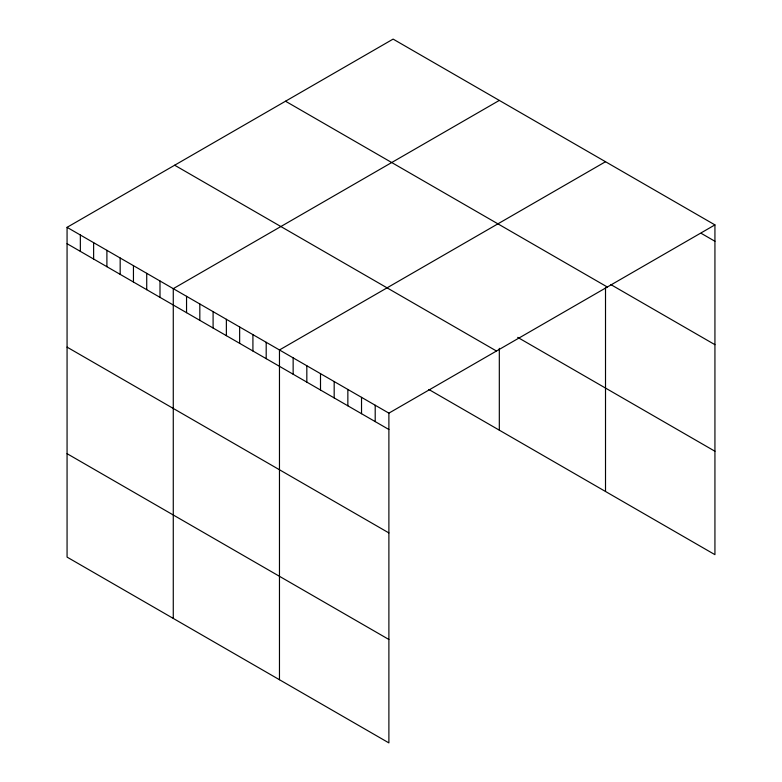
<?xml version="1.0" encoding="UTF-8"?>
<svg xmlns="http://www.w3.org/2000/svg" width="782" height="782" viewBox="0 0 782 782"><rect width="100%" height="100%" fill="white"/><g stroke="black" fill="none" stroke-linecap="round" stroke-linejoin="round"><path stroke-width="1.17" d="M67.066 227.337L388.889 413.14L388.889 742.9L67.066 557.107L67.066 227.337L393.111 39.1L714.934 224.893L714.934 554.663L428.859 389.495M499.317 100.409L173.272 288.656L173.272 618.415M605.512 161.727L279.467 349.965L279.467 679.724M388.889 413.14L714.934 224.893M701.249 233.368L714.934 241.267M610.771 284.55L714.934 344.686M285.518 101.22L607.331 287.014M517.694 337.365L714.934 451.243M174.669 165.217L496.482 351.02M67.066 243.701L388.889 429.504M67.066 347.13L388.889 532.923M67.066 453.677L388.889 639.481M605.512 287.365L605.512 491.487M499.317 348.352L499.317 430.178M375.204 405.242L375.204 421.606M361.528 397.344L361.528 413.707M347.853 389.446L347.853 405.809M334.178 381.548L334.178 397.921M320.503 373.659L320.503 390.023M306.827 365.761L306.827 382.124M293.142 357.863L293.142 374.226M266.193 342.301L266.193 358.664M252.918 334.637L252.918 351.001M239.644 326.974L239.644 343.337M226.369 319.31L226.369 335.673M213.095 311.647L213.095 328.01M199.821 303.983L199.821 320.346M186.546 296.319L186.546 312.683M159.997 280.992L159.997 297.356M146.723 273.329L146.723 289.692M133.448 265.665L133.448 282.028M120.174 257.992L120.174 274.365M106.899 250.328L106.899 266.701M93.625 242.664L93.625 259.038M80.351 235.001L80.351 251.374"/></g></svg>
